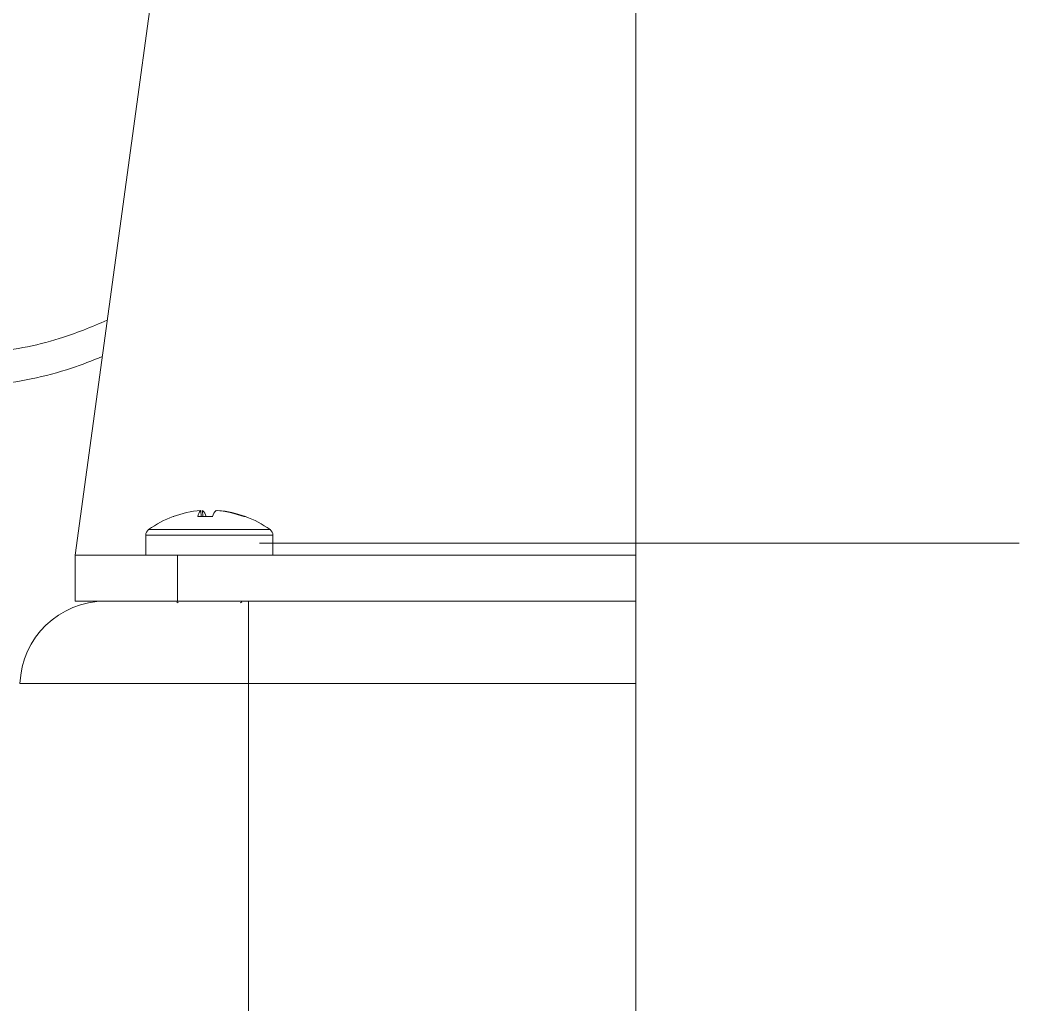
# Model space of a CAD drawing. Header units: feet. Extents: x -21 to 5170, y -254 to 1413.
# Drawn here: x 2325.913 to 2328.926, y 48.549 to 51.518 of the extents above; entities that cross this region are included whole.
import ezdxf

# ---------------------------------------------------------------- set-up
doc = ezdxf.new("R2010")
doc.units = ezdxf.units.FT
doc.header["$MEASUREMENT"] = 0
doc.layers.add('ATI CENTER SUPPORT', color=7, linetype='Continuous')

msp = doc.modelspace()

# ---------------------------------------------------------------- linework, layer by layer
at = {"layer": 'ATI CENTER SUPPORT', "color": 8, "linetype": 'Continuous', "lineweight": 15}
for p, q in [((2327.77006, 108.06425), (2327.77006, 25.40257)), ((2326.45934, 50.02025), (2326.45769, 50.03796)), ((2326.45805, 50.03756), (2326.45802, 50.03796)), ((2326.46313, 50.03796), (2326.46443, 50.02038)), ((2326.50478, 50.03796), (2326.50478, 50.03793)), ((2326.50959, 50.03753), (2326.50963, 50.03796)), ((2326.50979, 50.03751), (2326.50983, 50.03796)), ((2326.30045, 49.98036), (2326.66707, 49.98037)), ((2326.66707, 49.98037), (2326.66713, 49.98037)), ((2326.29194, 49.9637), (2326.29194, 49.90294)), ((2326.29194, 49.9637), (2326.67558, 49.9637)), ((2326.63491, 49.93914), (2326.7573, 49.93914)), ((2326.67558, 49.90294), (2326.67558, 49.9637)), ((2326.67558, 49.9637), (2326.67564, 49.9637)), ((2326.67564, 49.90294), (2326.67564, 49.9637)), ((2326.7573, 49.93914), (2328.92632, 49.93914)), ((2326.07883, 49.90294), (2327.77006, 49.90295)), ((2326.07884, 49.76461), (2326.07883, 49.90294)), ((2326.38739, 49.90294), (2326.38739, 49.76461)), ((2327.77006, 49.76462), (2326.07884, 49.76461)), ((2326.38605, 49.7621), (2326.38983, 49.75946)), ((2326.57769, 49.75946), (2326.58147, 49.7621)), ((2326.6022, 49.76461), (2326.6022, 49.51611)), ((2325.91262, 49.5161), (2327.77006, 49.51611)), ((2326.6022, 49.51611), (2326.60223, 44.23446))]:
    msp.add_line(p, q, dxfattribs=at)
msp.add_lwpolyline([(2326.48629, 52.88314), (2326.07883, 49.90294)], dxfattribs=at)
at = {"layer": 'ATI CENTER SUPPORT', "color": 8, "linetype": 'Continuous', "lineweight": 15, "flags": 128}
msp.add_lwpolyline([(2326.37625, 50.02044), (2326.37572, 50.0204), (2326.37559, 50.02037)], dxfattribs=at)
at = {"layer": 'ATI CENTER SUPPORT', "color": 8, "linetype": 'Continuous', "lineweight": 15}
for centre, radius, start, end in [((2326.48088, 49.73102), 0.30781, 94.31959, 110.25607), ((2326.48191, 50.01607), 0.03265, 137.88506, 173.43554), ((2326.43583, 50.0085), 0.04017, 16.34378, 47.18319), ((2326.53169, 50.0085), 0.04017, 132.81749, 163.65689), ((2326.48085, 49.72728), 0.31158, 69.85978, 85.66689), ((2326.48665, 49.73102), 0.30781, 69.74461, 85.68108), ((2326.48376, 49.72707), 0.31267, 110.34495, 125.89293), ((2326.37603, 50.01766), 0.00275, 99.36933, 128.90691), ((2326.47131, 49.64664), 0.3738, 86.65168, 93.349), ((2326.49626, 49.64564), 0.3748, 90.2191, 91.9115), ((2326.59067, 50.01517), 0.00528, 61.22931, 118.77136), ((2326.48382, 49.72707), 0.31267, 54.10775, 69.67861), ((2326.48376, 49.72707), 0.31267, 54.10775, 69.65572), ((2326.31251, 49.9637), 0.02057, 125.89293, 180.00034), ((2326.65501, 49.9637), 0.02057, 0.00034, 54.10775), ((2326.65507, 49.9637), 0.02057, 0.00034, 54.10775), ((2326.16995, 49.50712), 0.25749, 90.00034, 178.00034)]:
    msp.add_arc(centre, radius, start, end, dxfattribs=at)
for points, knots in [([(2325.36032, 50.55205), (2325.43413, 50.53547), (2325.58189, 50.50229), (2325.80991, 50.50681), (2326.01062, 50.54384), (2326.12836, 50.59155), (2326.1758, 50.6122)], [0, 0, 0, 0, 0.2503621, 0.50115165, 0.7514407, 0.9228652, 0.9228652, 0.9228652, 0.9228652]), ([(2325.32628, 50.4615), (2325.4074, 50.44215), (2325.57023, 50.40328), (2325.82293, 50.40841), (2326.02146, 50.44755), (2326.13029, 50.48979), (2326.16084, 50.50271)], [0, 0, 0, 0, 0.24906846, 0.5000012, 0.75105794, 0.85050416, 0.85050416, 0.85050416, 0.85050416]), ([(2326.16995, 49.76461), (2326.17135, 49.76461), (2326.17424, 49.76461), (2326.19829, 49.76461), (2326.23817, 49.76461), (2326.29439, 49.76461), (2326.3635, 49.76461), (2326.44097, 49.76461), (2326.52153, 49.76461), (2326.57584, 49.76461), (2326.6022, 49.76461)], [0, 0, 0, 0, 0.1165167, 0.2400116, 0.3686417, 0.5000002, 0.63136, 0.75999, 0.8834872, 1, 1, 1, 1])]:
    msp.add_open_spline(points, degree=3, knots=knots, dxfattribs=at)

doc.saveas('drawing.dxf')
